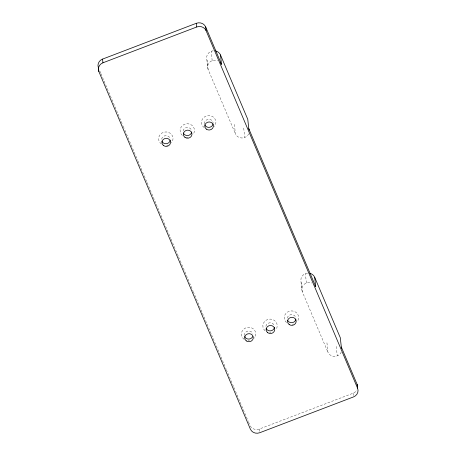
<?xml version="1.0" encoding="UTF-8"?>
<svg xmlns="http://www.w3.org/2000/svg" width="456" height="456" viewBox="0 0 456 456"><rect width="100%" height="100%" fill="white"/><g stroke="black" fill="none" stroke-linecap="round" stroke-linejoin="round"><path stroke-width="0.34" stroke-dasharray="2.28 1.71" d="M234.412 124.408L235.393 133.813A7.205 6.726 -6.1 0 0 241.965 137.991A7.205 6.726 -6.1 0 0 248.697 133.853M326.941 342.798L327.921 352.197A7.205 6.726 -6.1 0 0 334.778 356.37A7.205 6.726 -6.1 0 0 341.43 351.736M207.144 60.044L208.118 69.443L235.393 133.813M301.348 282.389L302.322 291.783L327.921 352.197M307.566 273.087C303.827 273.326 300.589 276.672 300.846 280.491L301.838 289.737M250.207 425.915A7.205 6.726 -6.1 0 0 259.293 429.05L353.092 393.237A7.205 6.726 -6.1 0 0 356.78 390.137M213.362 50.741C209.617 50.981 206.38 54.332 206.642 58.146L207.628 67.391M99.875 71.164L100.708 73.137M100.987 73.792L122.943 125.611M123.223 126.266L124.608 129.544M124.887 130.205L137.672 160.375M137.951 161.031L146.843 182.024M147.123 182.679L156.015 203.672M156.294 204.328L170.743 238.437M171.023 239.092L178.25 256.147M178.53 256.802L179.915 260.08M180.194 260.735L192.979 290.911M193.258 291.566L202.15 312.56M202.43 313.215L211.322 334.202M211.601 334.858L226.051 368.972M226.33 369.628L233.557 386.682M233.837 387.338L235.222 390.615M235.501 391.271L248.286 421.447M248.566 422.102L249.956 425.385M336.243 346.452L337.258 355.868M243.715 128.068L244.73 137.484M353.092 393.237L353.423 396.321M306.386 282.999L305.395 273.634M259.293 429.05L259.555 431.518M212.177 60.654L211.185 51.289M161.669 139.154A4.326 4.036 -6.1 0 1 166.018 135.654A4.326 4.036 -6.1 0 1 170.236 139.177M183.112 130.969A4.326 4.036 -6.1 0 1 186.897 127.498A4.326 4.036 -6.1 0 1 191.406 129.971M204.533 123.832A4.326 4.036 -6.1 0 1 208.335 119.312A4.326 4.036 -6.1 0 1 213.117 122.806M244.416 335.548A4.326 4.036 -6.1 0 1 247.665 331.13A4.326 4.036 -6.1 0 1 252.732 333.496M265.876 326.308A4.326 4.036 -6.1 0 1 269.661 322.842A4.326 4.036 -6.1 0 1 274.17 325.31M287.314 318.123A4.326 4.036 -6.1 0 1 291.663 314.623A4.326 4.036 -6.1 0 1 295.881 318.145M161.35 143.993A7.205 6.726 -6.1 0 1 160.198 134.548A7.205 6.726 -6.1 0 1 170.316 133.334A7.205 6.726 -6.1 0 1 171.473 142.779M167.882 145.094A7.205 6.726 -6.1 0 1 166.651 145.344M182.32 135.432A7.205 6.726 -6.1 0 1 181.91 126.061A7.205 6.726 -6.1 0 1 191.919 125.269A7.205 6.726 -6.1 0 1 192.911 134.594M188.089 137.159A7.205 6.726 -6.1 0 1 186.208 137.153M204.231 127.623A7.205 6.726 -6.1 0 1 203.08 118.178A7.205 6.726 -6.1 0 1 213.197 116.964A7.205 6.726 -6.1 0 1 214.349 126.409M286.522 322.586A7.205 6.726 -6.1 0 1 286.117 313.215A7.205 6.726 -6.1 0 1 296.126 312.423A7.205 6.726 -6.1 0 1 297.118 321.748M293.527 324.062A7.205 6.726 -6.1 0 1 292.296 324.313M265.084 330.771A7.205 6.726 -6.1 0 1 264.537 321.554A7.205 6.726 -6.1 0 1 274.358 320.374A7.205 6.726 -6.1 0 1 276.045 329.454M270.853 332.498A7.205 6.726 -6.1 0 1 269.599 332.544M244.12 339.332A7.205 6.726 -6.1 0 1 242.968 329.893A7.205 6.726 -6.1 0 1 253.086 328.673A7.205 6.726 -6.1 0 1 254.237 338.118M249.415 340.683A7.205 6.726 -6.1 0 1 248.161 340.729M208.118 69.443A7.205 6.726 -6.1 0 1 209.817 62.107A7.205 6.726 -6.1 0 1 217.689 60.671M302.322 291.783A7.205 6.726 -6.1 0 1 304.021 284.453A7.205 6.726 -6.1 0 1 311.893 283.016"/><path stroke-width="0.68" d="M98.245 67.226A7.205 6.726 -6.1 0 1 102.543 59.103L196.342 23.284A7.205 6.726 -6.1 0 1 205.684 26.955L221.519 64.324L220.527 55.079C219.672 52.964 217.74 51.499 215.574 50.912M98.878 71.586A7.205 6.726 -6.1 0 1 102.942 62.797L196.741 26.984A7.205 6.726 -6.1 0 1 206.078 30.655L357.55 388.147A7.205 6.726 -6.1 0 1 353.485 396.937L259.686 432.75A7.205 6.726 -6.1 0 1 250.35 429.079L98.878 71.586L98.485 67.887M309.778 273.258C311.91 273.834 313.785 275.247 314.691 277.294L340.29 337.702L341.322 347.084A7.205 6.726 -6.1 0 1 341.721 348.435M220.487 54.948L247.762 119.318L248.794 128.695A7.205 6.726 -6.1 0 1 249.193 130.051M248.794 128.695L315.723 286.67L314.691 277.294M341.322 347.084L357.151 384.454A7.205 6.726 -6.1 0 1 357.641 387.326M357.151 384.454L357.55 388.147M205.684 26.955L206.078 30.655M196.342 23.284L196.741 26.984M102.543 59.103L102.942 62.797M170.219 140.231A4.326 4.036 -6.1 0 1 166.434 143.697A4.326 4.036 -6.1 0 1 161.926 141.229M191.657 132.046A4.326 4.036 -6.1 0 1 187.872 135.512A4.326 4.036 -6.1 0 1 183.363 133.038M213.1 123.861A4.326 4.036 -6.1 0 1 209.315 127.327A4.326 4.036 -6.1 0 1 204.807 124.853M252.675 336.591A4.326 4.036 -6.1 0 1 248.634 339.07A4.326 4.036 -6.1 0 1 244.69 336.568M274.421 327.385A4.326 4.036 -6.1 0 1 270.642 330.851A4.326 4.036 -6.1 0 1 266.133 328.383M295.864 319.2A4.326 4.036 -6.1 0 1 292.079 322.666A4.326 4.036 -6.1 0 1 287.571 320.197M315.028 285.427A7.205 6.726 -6.1 0 1 315.723 286.67M220.373 62.523A7.205 6.726 -6.1 0 1 221.519 64.324M163.539 145.561A4.326 4.036 -6.1 0 0 170.504 142.899A4.326 4.036 -6.1 0 0 164.644 138.624A4.326 4.036 -6.1 0 0 163.539 145.561M184.982 137.376A4.326 4.036 -6.1 0 0 191.942 134.714A4.326 4.036 -6.1 0 0 186.088 130.439A4.326 4.036 -6.1 0 0 184.982 137.376M206.42 129.185A4.326 4.036 -6.1 0 0 213.385 126.529A4.326 4.036 -6.1 0 0 207.526 122.254A4.326 4.036 -6.1 0 0 206.42 129.185M289.184 324.529A4.326 4.036 -6.1 0 0 296.149 321.868A4.326 4.036 -6.1 0 0 290.29 317.593A4.326 4.036 -6.1 0 0 289.184 324.529M267.746 332.715A4.326 4.036 -6.1 0 0 274.706 330.058A4.326 4.036 -6.1 0 0 268.852 325.778A4.326 4.036 -6.1 0 0 267.746 332.715M246.308 340.9A4.326 4.036 -6.1 0 0 253.268 338.244A4.326 4.036 -6.1 0 0 247.414 333.969A4.326 4.036 -6.1 0 0 246.308 340.9"/></g></svg>
